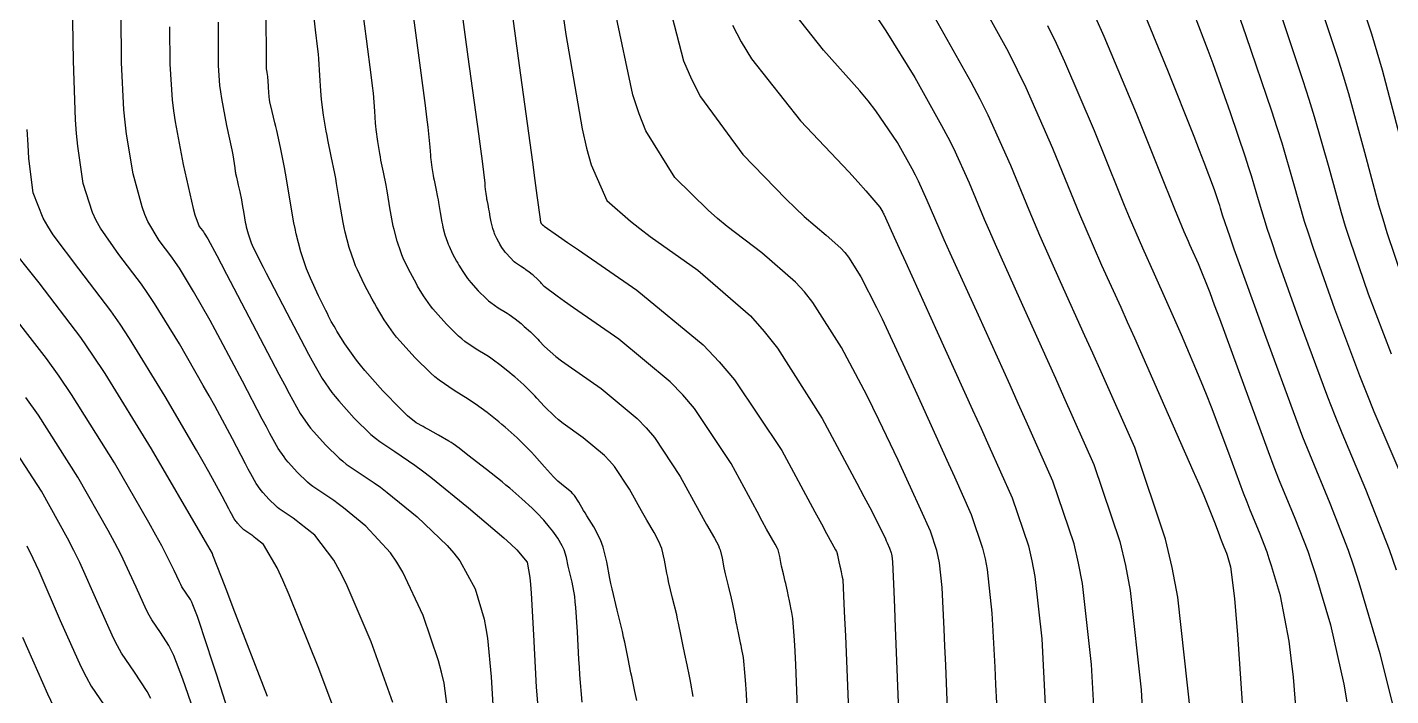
# Model space of a CAD drawing. Header units: metres. Extents: x 837475 to 838479, y 1189012 to 1191015.
# Drawn here: x 837568.8 to 837651, y 1190051.4 to 1190091.7 of the extents above; entities that cross this region are included whole.
import ezdxf

# ---------------------------------------------------------------- set-up
doc = ezdxf.new("R2010")
doc.units = ezdxf.units.M
doc.header["$LTSCALE"] = 0.3
doc.layers.add('COTAS 10', color=1, linetype='Continuous')
doc.layers.add('COTAS INT', color=252, linetype='Continuous')

msp = doc.modelspace()

# ---------------------------------------------------------------- linework, layer by layer
at = {"layer": 'COTAS 10'}
for points in [[(837608.983, 1190051.389), (837608.833, 1190052.195), (837608.793, 1190052.404), (837608.753, 1190052.607), (837608.612, 1190053.288), (837608.474, 1190053.943), (837608.436, 1190054.13), (837608.398, 1190054.318), (837608.261, 1190055.017), (837608.099, 1190055.802), (837608.044, 1190056.046), (837607.986, 1190056.3), (837607.742, 1190057.311), (837607.501, 1190058.323), (837607.445, 1190058.577), (837607.394, 1190058.821), (837607.247, 1190059.608), (837607.081, 1190060.297), (837607.018, 1190060.478), (837606.947, 1190060.655), (837606.628, 1190061.26), (837606.176, 1190062.013), (837606.022, 1190062.283), (837605.855, 1190062.58), (837605.145, 1190063.873), (837604.234, 1190065.241), (837603.94, 1190065.585), (837603.628, 1190065.914), (837602.348, 1190066.973), (837601.139, 1190067.847), (837600.871, 1190068.058), (837600.633, 1190068.256), (837600.015, 1190068.858), (837599.563, 1190069.373), (837599.429, 1190069.514), (837599.292, 1190069.656), (837598.767, 1190070.165), (837598.225, 1190070.652), (837598.077, 1190070.779), (837597.93, 1190070.903), (837597.407, 1190071.323), (837596.862, 1190071.719), (837596.701, 1190071.828), (837596.536, 1190071.936), (837595.903, 1190072.324), (837595.226, 1190072.788), (837595.033, 1190072.944), (837594.838, 1190073.113), (837594.111, 1190073.823), (837593.446, 1190074.567), (837593.289, 1190074.757), (837593.144, 1190074.94), (837592.72, 1190075.543), (837592.372, 1190076.127), (837592.275, 1190076.298), (837592.178, 1190076.473), (837591.825, 1190077.135), (837591.502, 1190077.814), (837591.424, 1190077.998), (837591.351, 1190078.181), (837591.129, 1190078.83), (837590.949, 1190079.527), (837590.902, 1190079.74), (837590.857, 1190079.962), (837590.706, 1190080.838), (837590.561, 1190081.734), (837590.519, 1190081.97), (837590.476, 1190082.199), (837590.317, 1190082.982), (837590.164, 1190083.721), (837590.126, 1190083.924), (837590.089, 1190084.125), (837589.97, 1190084.844), (837589.878, 1190085.556), (837589.858, 1190085.753), (837589.841, 1190085.95), (837589.798, 1190086.659), (837589.703, 1190087.759), (837589.654, 1190088.202), (837589.593, 1190088.705), (837589.291, 1190091.023), (837588.998, 1190093.311)], [(837638.644, 1190093.875), (837639.704, 1190091.13), (837639.997, 1190090.344), (837640.29, 1190089.547), (837641.346, 1190086.577), (837642.244, 1190083.923), (837642.438, 1190083.326), (837642.609, 1190082.789), (837643.025, 1190081.346), (837643.574, 1190079.561), (837643.827, 1190078.808), (837644.125, 1190077.943), (837645.565, 1190073.886), (837647.22, 1190069.439), (837647.652, 1190068.329), (837648.073, 1190067.271), (837649.5, 1190063.886), (837650.922, 1190060.244), (837651.34, 1190059.024)], [(837594.254, 1190050.027), (837593.964, 1190052.185), (837593.811, 1190052.848), (837593.627, 1190053.539), (837592.702, 1190056.273), (837591.486, 1190058.874), (837591.12, 1190059.483), (837590.74, 1190060.042), (837589.259, 1190061.658), (837587.896, 1190062.758), (837587.592, 1190062.993), (837587.318, 1190063.197), (837586.591, 1190063.683), (837586.049, 1190064.044), (837585.892, 1190064.169), (837585.731, 1190064.306), (837585.126, 1190064.894), (837584.568, 1190065.515), (837584.438, 1190065.673), (837584.318, 1190065.825), (837583.972, 1190066.324), (837583.472, 1190067.227), (837583.254, 1190067.633), (837583.003, 1190068.108), (837581.809, 1190070.388), (837580.496, 1190072.875), (837580.17, 1190073.481), (837579.859, 1190074.05), (837578.87, 1190075.803), (837578.013, 1190077.196), (837577.786, 1190077.538), (837577.563, 1190077.861), (837576.793, 1190078.87), (837576.101, 1190080.024), (837575.927, 1190080.439), (837575.76, 1190080.895), (837575.222, 1190082.885), (837574.819, 1190085.29), (837574.737, 1190086.007), (837574.669, 1190086.747), (837574.531, 1190089.603), (837574.494, 1190092.519)], [(837624.417, 1190047.948), (837624.202, 1190053.268), (837624.154, 1190054.421), (837624.109, 1190055.436), (837623.987, 1190057.948), (837623.822, 1190059.446), (837623.75, 1190059.822), (837623.668, 1190060.182), (837623.276, 1190061.341), (837622.697, 1190062.637), (837622.496, 1190063.083), (837622.277, 1190063.566), (837621.341, 1190065.625), (837620.178, 1190068.068), (837619.816, 1190068.794), (837619.436, 1190069.541), (837617.922, 1190072.416), (837616.196, 1190075.127), (837615.683, 1190075.77), (837615.155, 1190076.367), (837613.124, 1190078.133), (837611.024, 1190079.719), (837610.453, 1190080.202), (837609.886, 1190080.703), (837607.876, 1190082.674), (837606.121, 1190085.481), (837605.715, 1190086.51), (837605.343, 1190087.649), (837604.287, 1190092.674)], [(837638.976, 1190050.231), (837638.189, 1190057.363), (837637.849, 1190059.154), (837637.456, 1190060.865), (837635.592, 1190066.384), (837633.561, 1190070.96), (837633.062, 1190072.076), (837632.591, 1190073.128), (837631.12, 1190076.384), (837629.875, 1190079.181), (837629.547, 1190079.943), (837629.226, 1190080.7), (837628.125, 1190083.389), (837626.757, 1190086.417), (837626.268, 1190087.388), (837625.731, 1190088.415), (837623.389, 1190092.604)], [(837578.879, 1190050.51), (837578.226, 1190052.427), (837577.671, 1190053.846), (837577.523, 1190054.166), (837577.377, 1190054.454), (837576.869, 1190055.231), (837576.346, 1190055.999), (837576.19, 1190056.282), (837576.03, 1190056.595), (837575.412, 1190057.979), (837574.479, 1190059.958), (837574.12, 1190060.646), (837573.717, 1190061.395), (837571.898, 1190064.606), (837569.513, 1190068.333), (837568.753, 1190069.408)]]:
    msp.add_lwpolyline(points, dxfattribs=at)
at = {"layer": 'COTAS INT'}
for points in [[(837600.513, 1190096.776), (837601.309, 1190091.285), (837602.289, 1190085.599), (837602.558, 1190084.427), (837602.826, 1190083.43), (837603.785, 1190081.285), (837605.202, 1190080.028), (837605.759, 1190079.591), (837606.387, 1190079.116), (837609.251, 1190077.081), (837612.426, 1190074.32), (837613.251, 1190073.387), (837614.052, 1190072.382), (837616.751, 1190068.144), (837618.848, 1190064.241), (837619.271, 1190063.448), (837619.625, 1190062.778), (837620.333, 1190061.396), (837620.565, 1190060.885), (837620.619, 1190060.765), (837620.669, 1190060.654), (837620.813, 1190060.333), (837620.91, 1190060.045), (837620.931, 1190059.956), (837620.948, 1190059.863), (837620.989, 1190059.491), (837621.065, 1190057.715), (837621.104, 1190056.736), (837621.152, 1190055.546), (837621.391, 1190049.491)], [(837597.703, 1190095.248), (837598.493, 1190089.41), (837599.285, 1190083.596), (837599.436, 1190082.485), (837599.558, 1190081.591), (837599.751, 1190080.162), (837599.752, 1190080.145), (837599.753, 1190080.14), (837599.753, 1190080.136), (837599.755, 1190080.118), (837599.758, 1190080.101), (837599.76, 1190080.091), (837599.764, 1190080.073), (837599.768, 1190080.054), (837599.77, 1190080.042), (837599.773, 1190080.02), (837599.777, 1190079.999), (837599.778, 1190079.994), (837599.779, 1190079.988), (837599.784, 1190079.971), (837599.789, 1190079.956), (837599.791, 1190079.951), (837599.793, 1190079.947), (837599.801, 1190079.93), (837599.809, 1190079.914), (837599.812, 1190079.91), (837599.814, 1190079.906), (837599.822, 1190079.891), (837599.833, 1190079.877), (837599.836, 1190079.872), (837599.84, 1190079.867), (837599.856, 1190079.849), (837599.874, 1190079.832), (837599.884, 1190079.824), (837599.9, 1190079.813), (837599.916, 1190079.803), (837599.92, 1190079.801), (837599.923, 1190079.798), (837599.937, 1190079.788), (837599.95, 1190079.778), (837599.953, 1190079.775), (837599.957, 1190079.772), (837599.983, 1190079.748), (837599.986, 1190079.744), (837599.989, 1190079.741), (837600, 1190079.728), (837600.863, 1190079.131), (837601.404, 1190078.759), (837602.075, 1190078.298), (837605.587, 1190075.885), (837609.58, 1190072.578), (837610.555, 1190071.553), (837611.473, 1190070.481), (837614.316, 1190066.212), (837616.317, 1190062.509), (837616.705, 1190061.793), (837617.021, 1190061.212), (837617.559, 1190060.23), (837617.617, 1190060.12), (837617.63, 1190060.087), (837617.642, 1190060.054), (837617.672, 1190059.929), (837617.699, 1190059.785), (837617.708, 1190059.74), (837617.718, 1190059.694), (837617.762, 1190059.509), (837617.807, 1190059.325), (837617.817, 1190059.278), (837617.827, 1190059.234), (837617.857, 1190059.09), (837617.882, 1190058.963), (837617.889, 1190058.928), (837617.896, 1190058.894), (837617.921, 1190058.775), (837617.947, 1190058.65), (837617.954, 1190058.613), (837617.961, 1190058.575), (837617.989, 1190058.428), (837618.065, 1190056.966), (837618.104, 1190056.099), (837618.15, 1190055.032), (837618.378, 1190049.508)], [(837640.803, 1190095.519), (837642.297, 1190091.225), (837643.831, 1190086.696), (837644.162, 1190085.677), (837644.452, 1190084.76), (837645.163, 1190082.297), (837645.812, 1190080.046), (837646.063, 1190079.264), (837646.346, 1190078.412), (837647.624, 1190074.758), (837649.14, 1190070.727), (837649.572, 1190069.637), (837650.009, 1190068.558), (837651.633, 1190064.758)], [(837651.577, 1190085.15), (837650.515, 1190089.137), (837650.199, 1190090.225), (837649.874, 1190091.305), (837648.62, 1190095.15)], [(837615.336, 1190049.157), (837615.159, 1190053.284), (837615.119, 1190054.105), (837615.083, 1190054.786), (837614.987, 1190056.082), (837614.919, 1190056.449), (837614.9, 1190056.544), (837614.882, 1190056.636), (837614.818, 1190056.946), (837614.755, 1190057.244), (837614.721, 1190057.414), (837614.658, 1190057.732), (837614.584, 1190058.09), (837614.56, 1190058.201), (837614.533, 1190058.316), (837614.422, 1190058.776), (837614.312, 1190059.237), (837614.287, 1190059.353), (837614.264, 1190059.463), (837614.197, 1190059.822), (837614.121, 1190060.135), (837614.093, 1190060.218), (837614.06, 1190060.298), (837613.915, 1190060.574), (837613.406, 1190061.479), (837613.144, 1190061.956), (837612.83, 1190062.532), (837611.259, 1190065.432), (837609.06, 1190068.734), (837608.35, 1190069.564), (837607.596, 1190070.357), (837604.507, 1190072.915), (837601.763, 1190074.814), (837601.226, 1190075.192), (837600.786, 1190075.506), (837600.005, 1190076.105), (837599.847, 1190076.285), (837599.8, 1190076.334), (837599.753, 1190076.384), (837599.569, 1190076.562), (837599.379, 1190076.732), (837599.328, 1190076.776), (837599.276, 1190076.82), (837599.093, 1190076.967), (837598.903, 1190077.105), (837598.847, 1190077.143), (837598.789, 1190077.181), (837598.568, 1190077.316), (837598.331, 1190077.479), (837598.264, 1190077.533), (837598.195, 1190077.592), (837597.941, 1190077.84), (837597.709, 1190078.101), (837597.654, 1190078.167), (837597.603, 1190078.231), (837597.455, 1190078.442), (837597.333, 1190078.646), (837597.299, 1190078.706), (837597.265, 1190078.767), (837597.142, 1190078.998), (837597.029, 1190079.236), (837597.002, 1190079.3), (837596.976, 1190079.364), (837596.899, 1190079.591), (837596.836, 1190079.835), (837596.819, 1190079.909), (837596.804, 1190079.987), (837596.751, 1190080.293), (837596.7, 1190080.606), (837596.685, 1190080.689), (837596.671, 1190080.769), (837596.615, 1190081.042), (837596.561, 1190081.301), (837596.548, 1190081.372), (837596.535, 1190081.442), (837596.494, 1190081.694), (837596.461, 1190081.942), (837596.454, 1190082.011), (837596.448, 1190082.08), (837596.433, 1190082.328), (837596.273, 1190083.647), (837596.175, 1190084.391), (837596.055, 1190085.299), (837595.426, 1190089.948), (837594.801, 1190094.602)], [(837607.266, 1190094.062), (837608.396, 1190089.7), (837608.871, 1190088.594), (837609.416, 1190087.532), (837611.968, 1190084.062), (837614.57, 1190081.379), (837615.147, 1190080.812), (837615.661, 1190080.321), (837616.998, 1190079.185), (837617.885, 1190078.414), (837618.115, 1190078.153), (837618.339, 1190077.872), (837619.093, 1190076.689), (837620.024, 1190074.84), (837620.361, 1190074.14), (837620.731, 1190073.358), (837622.35, 1190069.854), (837623.989, 1190066.248), (837624.372, 1190065.401), (837624.724, 1190064.62), (837625.739, 1190062.35), (837626.425, 1190060.319), (837626.57, 1190059.689), (837626.695, 1190059.029), (837626.985, 1190056.404), (837627.153, 1190053.158), (837627.203, 1190052.106), (837627.253, 1190050.989)], [(837625.646, 1190094.44), (837627.954, 1190090.258), (837628.513, 1190089.161), (837629.038, 1190088.089), (837630.644, 1190084.44), (837631.938, 1190081.244), (837632.264, 1190080.458), (837632.578, 1190079.716), (837633.597, 1190077.393), (837634.745, 1190074.847), (837635.14, 1190073.963), (837635.569, 1190073.003), (837637.393, 1190068.89), (837639.096, 1190065.007), (837639.447, 1190064.192), (837639.747, 1190063.49), (837640.397, 1190061.894), (837640.674, 1190061.14), (837640.739, 1190060.969), (837640.798, 1190060.815), (837640.97, 1190060.397), (837641.116, 1190060.025), (837641.158, 1190059.9), (837641.202, 1190059.766), (837641.369, 1190059.205), (837641.6, 1190057.292), (837641.684, 1190056.307), (837641.777, 1190055.124), (837642.185, 1190049.205)], [(837646.388, 1190094.199), (837647.813, 1190089.901), (837648.156, 1190088.798), (837648.475, 1190087.733), (837649.439, 1190084.199), (837650.289, 1190081.018), (837650.536, 1190080.175), (837650.788, 1190079.349), (837651.743, 1190076.502)], [(837590.874, 1190051.028), (837589.562, 1190054.67), (837588.059, 1190058.196), (837587.682, 1190058.943), (837587.323, 1190059.591), (837586.167, 1190061.104), (837585.26, 1190061.837), (837585.057, 1190061.994), (837584.875, 1190062.13), (837584.391, 1190062.453), (837584.029, 1190062.694), (837583.924, 1190062.777), (837583.818, 1190062.868), (837583.414, 1190063.26), (837583.043, 1190063.674), (837582.956, 1190063.779), (837582.876, 1190063.88), (837582.646, 1190064.212), (837582.313, 1190064.814), (837582.168, 1190065.085), (837582, 1190065.401), (837581.205, 1190066.92), (837580.142, 1190068.9), (837579.806, 1190069.507), (837579.451, 1190070.139), (837578.017, 1190072.635), (837576.513, 1190075.08), (837576.115, 1190075.68), (837575.723, 1190076.247), (837574.373, 1190078.017), (837573.25, 1190079.621), (837573.002, 1190080.083), (837572.781, 1190080.553), (837572.211, 1190082.315), (837571.882, 1190084.55), (837571.813, 1190085.318), (837571.754, 1190086.15), (837571.622, 1190089.697), (837571.57, 1190093.29)], [(837591.899, 1190093.957), (837592.359, 1190090.485), (837592.824, 1190087.002), (837592.914, 1190086.296), (837592.988, 1190085.703), (837593.115, 1190084.493), (837593.144, 1190084.015), (837593.156, 1190083.882), (837593.17, 1190083.749), (837593.232, 1190083.269), (837593.312, 1190082.784), (837593.337, 1190082.648), (837593.363, 1190082.511), (837593.466, 1190082.012), (837593.573, 1190081.484), (837593.602, 1190081.329), (837593.63, 1190081.17), (837593.729, 1190080.565), (837593.83, 1190079.975), (837593.861, 1190079.825), (837593.892, 1190079.681), (837594.014, 1190079.211), (837594.164, 1190078.773), (837594.213, 1190078.649), (837594.266, 1190078.525), (837594.483, 1190078.067), (837594.722, 1190077.62), (837594.787, 1190077.502), (837594.853, 1190077.387), (837595.088, 1190076.993), (837595.374, 1190076.585), (837595.472, 1190076.462), (837595.577, 1190076.334), (837596.026, 1190075.831), (837596.517, 1190075.352), (837596.649, 1190075.239), (837596.779, 1190075.133), (837597.235, 1190074.82), (837597.662, 1190074.559), (837597.774, 1190074.486), (837597.882, 1190074.412), (837598.25, 1190074.145), (837598.603, 1190073.861), (837598.702, 1190073.777), (837598.802, 1190073.692), (837599.168, 1190073.363), (837599.522, 1190073.02), (837599.615, 1190072.924), (837599.705, 1190072.829), (837600.01, 1190072.482), (837600.71, 1190071.881), (837601.049, 1190071.625), (837601.451, 1190071.331), (837603.427, 1190069.944), (837605.612, 1190068.135), (837606.145, 1190067.574), (837606.647, 1190066.988), (837608.202, 1190064.653), (837609.342, 1190062.556), (837609.583, 1190062.12), (837609.791, 1190061.746), (837610.271, 1190060.917), (837610.503, 1190060.477), (837610.555, 1190060.348), (837610.601, 1190060.216), (837610.722, 1190059.715), (837610.829, 1190059.142), (837610.866, 1190058.965), (837610.907, 1190058.78), (837611.082, 1190058.044), (837611.26, 1190057.308), (837611.302, 1190057.123), (837611.342, 1190056.946), (837611.46, 1190056.375), (837611.559, 1190055.866), (837611.587, 1190055.729), (837611.614, 1190055.594), (837611.715, 1190055.117), (837611.817, 1190054.622), (837611.847, 1190054.474), (837611.876, 1190054.322), (837611.985, 1190053.736), (837612.1, 1190052.605), (837612.134, 1190052.11), (837612.167, 1190051.536), (837612.295, 1190048.806)], [(837651.495, 1190049.548), (837650.394, 1190053.96), (837649.127, 1190058.226), (837648.795, 1190059.243), (837648.471, 1190060.189), (837647.368, 1190063.014), (837646.137, 1190065.983), (837645.732, 1190067.02), (837645.299, 1190068.151), (837643.506, 1190073.014), (837641.903, 1190077.474), (837641.591, 1190078.352), (837641.335, 1190079.075), (837640.887, 1190080.395), (837640.765, 1190080.818), (837640.715, 1190080.976), (837640.658, 1190081.151), (837640.395, 1190081.929), (837639.777, 1190083.576), (837639.497, 1190084.298), (837639.17, 1190085.137), (837637.593, 1190089.127), (837635.863, 1190093.313)], [(837651.061, 1190072.015), (837649.684, 1190075.63), (837648.567, 1190078.88), (837648.3, 1190079.719), (837648.05, 1190080.532), (837647.301, 1190083.248), (837646.435, 1190086.329), (837646.112, 1190087.372), (837645.753, 1190088.497), (837644.157, 1190093.248)], [(837602.289, 1190051.041), (837602.153, 1190052.687), (837602.121, 1190053.145), (837602.092, 1190053.605), (837602.003, 1190055.274), (837601.909, 1190056.754), (837601.875, 1190057.096), (837601.839, 1190057.407), (837601.68, 1190058.281), (837601.519, 1190058.92), (837601.48, 1190059.082), (837601.444, 1190059.239), (837601.336, 1190059.752), (837601.203, 1190060.218), (837601.151, 1190060.345), (837601.093, 1190060.471), (837600.83, 1190060.919), (837600.513, 1190061.356), (837600.422, 1190061.475), (837600.329, 1190061.593), (837599.981, 1190062.011), (837599.56, 1190062.46), (837599.422, 1190062.598), (837599.274, 1190062.74), (837598.661, 1190063.302), (837597.923, 1190063.934), (837597.696, 1190064.122), (837597.459, 1190064.315), (837596.52, 1190065.056), (837595.659, 1190065.726), (837595.47, 1190065.874), (837595.304, 1190066.005), (837594.884, 1190066.342), (837594.521, 1190066.604), (837594.391, 1190066.688), (837594.248, 1190066.776), (837593.624, 1190067.135), (837592.987, 1190067.488), (837592.836, 1190067.573), (837592.696, 1190067.651), (837592.283, 1190067.888), (837591.768, 1190068.303), (837591.564, 1190068.494), (837591.334, 1190068.718), (837590.281, 1190069.805), (837589.183, 1190071.033), (837588.924, 1190071.346), (837588.685, 1190071.648), (837587.985, 1190072.645), (837587.512, 1190073.412), (837587.416, 1190073.57), (837587.335, 1190073.704), (837587.168, 1190073.99), (837587.009, 1190074.307), (837586.932, 1190074.46), (837586.842, 1190074.642), (837586.398, 1190075.533), (837585.909, 1190076.596), (837585.791, 1190076.884), (837585.679, 1190077.171), (837585.337, 1190078.188), (837585.058, 1190079.265), (837584.987, 1190079.591), (837584.918, 1190079.928), (837584.691, 1190081.242), (837584.474, 1190082.582), (837584.411, 1190082.935), (837584.347, 1190083.281), (837584.106, 1190084.467), (837583.877, 1190085.492), (837583.82, 1190085.737), (837583.767, 1190085.966), (837583.598, 1190086.651), (837583.474, 1190087.221), (837583.448, 1190087.377), (837583.426, 1190087.532), (837583.379, 1190088.085), (837583.354, 1190088.558), (837583.346, 1190088.662), (837583.338, 1190088.754), (837583.306, 1190088.991), (837583.277, 1190089.139), (837583.272, 1190089.175), (837583.267, 1190089.21), (837583.259, 1190089.319), (837583.258, 1190089.453), (837583.258, 1190089.503), (837583.259, 1190089.558), (837583.261, 1190089.806), (837583.259, 1190090.265), (837583.257, 1190090.454), (837583.254, 1190090.671), (837583.237, 1190091.675), (837583.223, 1190092.772)], [(837605.577, 1190051.142), (837605.458, 1190051.693), (837605.314, 1190052.379), (837605.272, 1190052.588), (837605.229, 1190052.806), (837605.063, 1190053.659), (837604.856, 1190054.659), (837604.787, 1190054.968), (837604.713, 1190055.292), (837604.402, 1190056.578), (837604.095, 1190057.866), (837604.024, 1190058.19), (837603.959, 1190058.5), (837603.772, 1190059.502), (837603.561, 1190060.378), (837603.48, 1190060.608), (837603.39, 1190060.834), (837602.984, 1190061.604), (837602.561, 1190062.28), (837602.461, 1190062.446), (837602.367, 1190062.603), (837602.089, 1190063.094), (837601.821, 1190063.495), (837601.735, 1190063.596), (837601.643, 1190063.692), (837601.268, 1190064.003), (837600.827, 1190064.363), (837600.694, 1190064.491), (837600.556, 1190064.63), (837600.019, 1190065.235), (837599.42, 1190065.917), (837599.244, 1190066.104), (837599.062, 1190066.292), (837598.366, 1190066.967), (837597.648, 1190067.611), (837597.452, 1190067.78), (837597.257, 1190067.944), (837596.563, 1190068.501), (837595.841, 1190069.027), (837595.628, 1190069.171), (837595.409, 1190069.314), (837594.571, 1190069.828), (837593.674, 1190070.442), (837593.418, 1190070.649), (837593.159, 1190070.873), (837592.196, 1190071.814), (837591.315, 1190072.8), (837591.107, 1190073.051), (837590.915, 1190073.294), (837590.353, 1190074.094), (837589.891, 1190074.868), (837589.763, 1190075.094), (837589.634, 1190075.325), (837589.166, 1190076.204), (837588.739, 1190077.103), (837588.635, 1190077.347), (837588.539, 1190077.59), (837588.244, 1190078.45), (837588.005, 1190079.373), (837587.943, 1190079.656), (837587.884, 1190079.95), (837587.684, 1190081.11), (837587.491, 1190082.298), (837587.436, 1190082.61), (837587.379, 1190082.914), (837587.168, 1190083.952), (837586.965, 1190084.932), (837586.915, 1190085.2), (837586.866, 1190085.467), (837586.708, 1190086.42), (837586.586, 1190087.363), (837586.56, 1190087.624), (837586.537, 1190087.884), (837586.48, 1190088.824), (837586.418, 1190089.815), (837586.393, 1190090.107), (837586.363, 1190090.408), (837586.224, 1190091.56), (837586.096, 1190092.665)], [(837633.242, 1190048.601), (837632.98, 1190053.318), (837632.442, 1190058.196), (837632.21, 1190059.421), (837631.94, 1190060.592), (837630.665, 1190064.367), (837629.055, 1190067.981), (837628.575, 1190069.051), (837628.08, 1190070.15), (837626.166, 1190074.367), (837624.47, 1190078.112), (837624.112, 1190078.914), (837623.802, 1190079.613), (837623.086, 1190081.287), (837622.567, 1190082.438), (837622.381, 1190082.806), (837622.177, 1190083.197), (837621.287, 1190084.787), (837619.992, 1190086.693), (837619.532, 1190087.282), (837619.028, 1190087.897), (837616.84, 1190090.34), (837614.78, 1190092.929)], [(837577.418, 1190091.748), (837577.44, 1190089.508), (837577.584, 1190087.343), (837577.661, 1190086.697), (837577.755, 1190086.031), (837578.233, 1190083.456), (837578.74, 1190081.237), (837578.852, 1190080.795), (837578.952, 1190080.427), (837579.213, 1190079.723), (837579.402, 1190079.475), (837579.457, 1190079.396), (837579.513, 1190079.312), (837579.723, 1190078.97), (837580.267, 1190077.96), (837580.534, 1190077.455), (837580.851, 1190076.851), (837582.413, 1190073.857), (837584.005, 1190070.815), (837584.341, 1190070.182), (837584.631, 1190069.64), (837585.299, 1190068.436), (837585.76, 1190067.77), (837585.92, 1190067.567), (837586.094, 1190067.356), (837586.837, 1190066.528), (837587.645, 1190065.744), (837587.859, 1190065.561), (837588.069, 1190065.394), (837588.792, 1190064.913), (837589.761, 1190064.265), (837590.126, 1190063.992), (837590.533, 1190063.679), (837592.35, 1190062.211), (837594.157, 1190060.493), (837594.557, 1190060.022), (837594.914, 1190059.553), (837595.841, 1190057.876), (837596.38, 1190056.05), (837596.492, 1190055.487), (837596.588, 1190054.899), (837596.802, 1190052.567), (837596.956, 1190049.847)], [(837580.346, 1190092.042), (837580.343, 1190091.431), (837580.341, 1190090.882), (837580.35, 1190089.414), (837580.44, 1190088.211), (837580.49, 1190087.83), (837580.551, 1190087.427), (837580.862, 1190085.797), (837581.171, 1190084.333), (837581.231, 1190084.034), (837581.279, 1190083.782), (837581.362, 1190083.258), (837581.381, 1190083.035), (837581.39, 1190082.973), (837581.4, 1190082.91), (837581.45, 1190082.68), (837581.518, 1190082.404), (837581.54, 1190082.312), (837581.562, 1190082.213), (837581.655, 1190081.8), (837581.752, 1190081.322), (837581.778, 1190081.183), (837581.803, 1190081.041), (837581.891, 1190080.5), (837581.982, 1190079.971), (837582.01, 1190079.835), (837582.038, 1190079.704), (837582.151, 1190079.27), (837582.295, 1190078.848), (837582.343, 1190078.725), (837582.396, 1190078.599), (837582.617, 1190078.122), (837583.053, 1190077.267), (837583.24, 1190076.903), (837583.457, 1190076.483), (837584.483, 1190074.508), (837585.55, 1190072.48), (837585.794, 1190072.027), (837586.015, 1190071.621), (837586.625, 1190070.547), (837587.202, 1190069.715), (837587.402, 1190069.461), (837587.619, 1190069.198), (837588.549, 1190068.162), (837589.558, 1190067.182), (837589.826, 1190066.954), (837590.088, 1190066.744), (837590.993, 1190066.142), (837592.205, 1190065.333), (837592.661, 1190064.992), (837593.17, 1190064.6), (837595.442, 1190062.765), (837597.574, 1190060.944), (837597.994, 1190060.561), (837598.341, 1190060.231), (837598.98, 1190059.479), (837599.133, 1190058.561), (837599.173, 1190058.126), (837599.213, 1190057.613), (837599.351, 1190055.108), (837599.526, 1190051.935), (837599.589, 1190051)], [(837611.357, 1190091.849), (837611.875, 1190090.838), (837612.486, 1190089.82), (837615.451, 1190086.094), (837618.352, 1190083.003), (837618.922, 1190082.386), (837619.39, 1190081.873), (837620.236, 1190080.879), (837620.4, 1190080.587), (837620.437, 1190080.515), (837620.471, 1190080.448), (837620.567, 1190080.236), (837621.09, 1190079.069), (837621.394, 1190078.399), (837621.767, 1190077.578), (837623.689, 1190073.359), (837625.824, 1190068.661), (837626.331, 1190067.538), (837626.803, 1190066.492), (837628.202, 1190063.359), (837629.183, 1190060.455), (837629.39, 1190059.555), (837629.569, 1190058.613), (837629.983, 1190054.861), (837630.198, 1190050.879)], [(837620.142, 1190092.178), (837620.594, 1190091.514), (837622.338, 1190088.696), (837623.954, 1190085.806), (837624.324, 1190085.097), (837624.662, 1190084.427), (837625.606, 1190082.338), (837626.514, 1190080.157), (837626.829, 1190079.429), (837627.173, 1190078.647), (837628.643, 1190075.376), (837630.335, 1190071.639), (837630.819, 1190070.564), (837631.308, 1190069.47), (837633.128, 1190065.376), (837634.698, 1190060.729), (837635.029, 1190059.288), (837635.316, 1190057.779), (837635.978, 1190051.775), (837636.286, 1190046.322)], [(837645.569, 1190047.456), (837645.157, 1190052.542), (837645.03, 1190053.684), (837644.898, 1190054.711), (837644.377, 1190057.456), (837643.844, 1190059.253), (837643.704, 1190059.681), (837643.567, 1190060.08), (837643.103, 1190061.269), (837642.553, 1190062.608), (837642.362, 1190063.1), (837642.155, 1190063.646), (837641.269, 1190066.055), (837640.225, 1190068.825), (837639.918, 1190069.597), (837639.603, 1190070.371), (837638.401, 1190073.188), (837637.283, 1190075.71), (837637.02, 1190076.299), (837636.778, 1190076.84), (837636.074, 1190078.401), (837635.28, 1190080.25), (837634.982, 1190080.973), (837634.649, 1190081.788), (837633.164, 1190085.491), (837631.388, 1190089.641), (837630.872, 1190090.737), (837630.346, 1190091.81)], [(837633.231, 1190092.313), (837633.738, 1190091.193), (837635.683, 1190086.542), (837637.361, 1190082.331), (837637.7, 1190081.488), (837637.983, 1190080.785), (837638.551, 1190079.41), (837638.811, 1190078.834), (837638.9, 1190078.634), (837638.997, 1190078.416), (837639.41, 1190077.486), (837640.11, 1190075.735), (837640.388, 1190075.001), (837640.702, 1190074.159), (837642.141, 1190070.217), (837643.636, 1190066.151), (837643.985, 1190065.231), (837644.307, 1190064.4), (837645.235, 1190062.141), (837646.019, 1190060.135), (837646.249, 1190059.462), (837646.485, 1190058.74), (837647.386, 1190055.708), (837648.197, 1190052.13), (837648.377, 1190051.062)], [(837588.121, 1190048.518), (837586.423, 1190053.067), (837584.632, 1190057.518), (837584.245, 1190058.404), (837583.906, 1190059.141), (837583.076, 1190060.551), (837582.623, 1190060.916), (837582.522, 1190060.994), (837582.431, 1190061.062), (837582.19, 1190061.224), (837582.01, 1190061.343), (837581.957, 1190061.385), (837581.904, 1190061.431), (837581.703, 1190061.626), (837581.518, 1190061.832), (837581.474, 1190061.885), (837581.435, 1190061.935), (837581.32, 1190062.101), (837581.153, 1190062.401), (837581.081, 1190062.536), (837580.998, 1190062.694), (837580.601, 1190063.451), (837579.788, 1190064.924), (837579.441, 1190065.533), (837579.042, 1190066.229), (837577.164, 1190069.467), (837575.014, 1190072.964), (837574.443, 1190073.822), (837573.884, 1190074.633), (837571.953, 1190077.164), (837570.398, 1190079.218), (837570.076, 1190079.727), (837569.801, 1190080.211), (837569.2, 1190081.744), (837568.945, 1190083.809), (837568.889, 1190084.628), (837568.839, 1190085.554)], [(837567.547, 1190078.814), (837569.532, 1190076.311), (837572.043, 1190073.02), (837572.771, 1190071.967), (837573.512, 1190070.852), (837576.305, 1190066.311), (837579.423, 1190060.966), (837579.989, 1190059.995), (837579.99, 1190059.992), (837579.993, 1190059.986), (837579.994, 1190059.985), (837579.996, 1190059.981), (837579.999, 1190059.97), (837580.001, 1190059.965), (837580.003, 1190059.958), (837580.013, 1190059.926), (837580.526, 1190058.595), (837580.845, 1190057.77), (837581.241, 1190056.747), (837583.308, 1190051.401)], [(837581.766, 1190047.963), (837580.268, 1190052.658), (837579.957, 1190053.624), (837579.692, 1190054.445), (837579.111, 1190056.204), (837578.833, 1190056.915), (837578.758, 1190057.076), (837578.685, 1190057.22), (837578.431, 1190057.609), (837578.168, 1190057.995), (837578.09, 1190058.136), (837578.01, 1190058.293), (837577.7, 1190058.987), (837576.951, 1190060.462), (837576.593, 1190061.111), (837576.17, 1190061.865), (837574.101, 1190065.458), (837571.512, 1190069.593), (837570.762, 1190070.688), (837569.997, 1190071.761), (837567.112, 1190075.458)], [(837576.288, 1190051.256), (837576.069, 1190051.688), (837575.307, 1190052.852), (837574.523, 1190054.004), (837574.29, 1190054.427), (837574.05, 1190054.897), (837573.124, 1190056.972), (837572.007, 1190059.454), (837571.647, 1190060.181), (837571.264, 1190060.925), (837569.695, 1190063.753), (837567.74, 1190066.803)], [(837568.81, 1190060.455), (837569.173, 1190059.716), (837569.535, 1190058.951), (837570.836, 1190055.964), (837572.07, 1190053.199), (837572.39, 1190052.573), (837572.701, 1190052.008), (837573.746, 1190050.473)], [(837568.548, 1190054.956), (837570.055, 1190051.541), (837570.433, 1190050.784)]]:
    msp.add_lwpolyline(points, dxfattribs=at)

doc.saveas('drawing.dxf')
